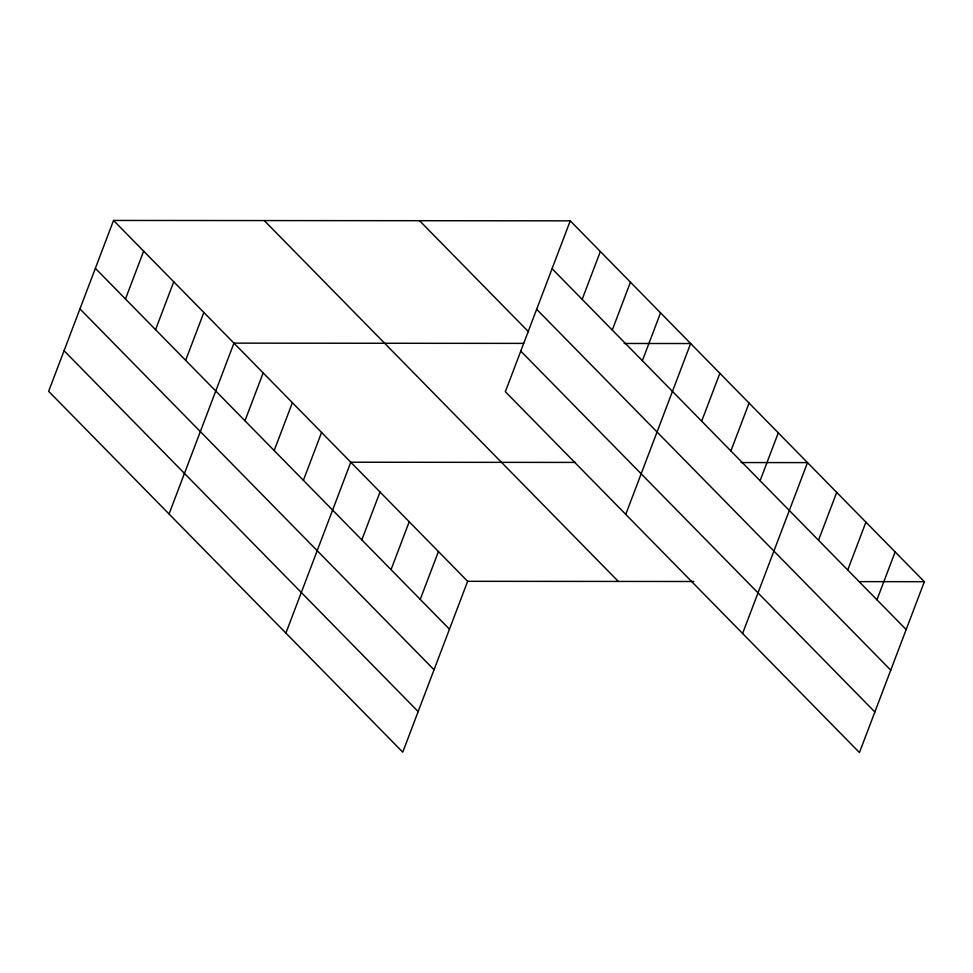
<?xml version="1.0" encoding="UTF-8"?>
<svg xmlns="http://www.w3.org/2000/svg" width="973" height="973" viewBox="0 0 973 973"><rect width="100%" height="100%" fill="white"/><g stroke="black" fill="none" stroke-linecap="round" stroke-linejoin="round"><path stroke-width="1.46" d="M113.549 220.445L48.65 391.304L402.749 752.165L467.648 581.307L113.549 220.445L570.251 220.835L924.35 581.696L859.451 752.555L505.352 391.693L570.251 220.835M125.468 299.003L143.651 251.119M155.558 329.677L173.753 281.793M185.661 360.338L203.844 312.467M169.047 513.999L233.946 343.141L523.669 343.384M244.965 420.786L263.16 372.914M274.179 450.56L292.374 402.688M303.394 480.334L321.577 432.45M285.892 633.082L350.791 462.224L575.444 462.418M361.822 539.869L380.005 491.997M391.037 569.643L409.219 521.771M420.251 599.417L438.434 551.533M582.17 299.38L600.353 251.508M612.26 330.054L630.455 282.182M642.362 360.728L660.545 312.856M625.748 514.389L690.648 343.53L624.155 343.469M701.679 421.175L719.862 373.304M730.893 450.949L749.076 403.065M760.095 480.711L778.291 432.839M742.594 633.472L807.505 462.613L741.012 462.552M818.524 540.258L836.707 492.387M847.738 570.032L865.921 522.148M876.953 599.794L895.136 551.922M467.648 581.307L693.785 581.501M859.341 581.635L924.35 581.696M552.068 268.706L906.167 629.567M536.658 309.292L890.745 670.154M419.545 220.713L528.521 331.769M520.774 351.107L874.861 711.968M264.267 220.579L618.354 581.44M95.366 268.329L449.465 629.19M79.944 308.903L434.043 669.765M64.072 350.718L418.159 711.579"/></g></svg>
